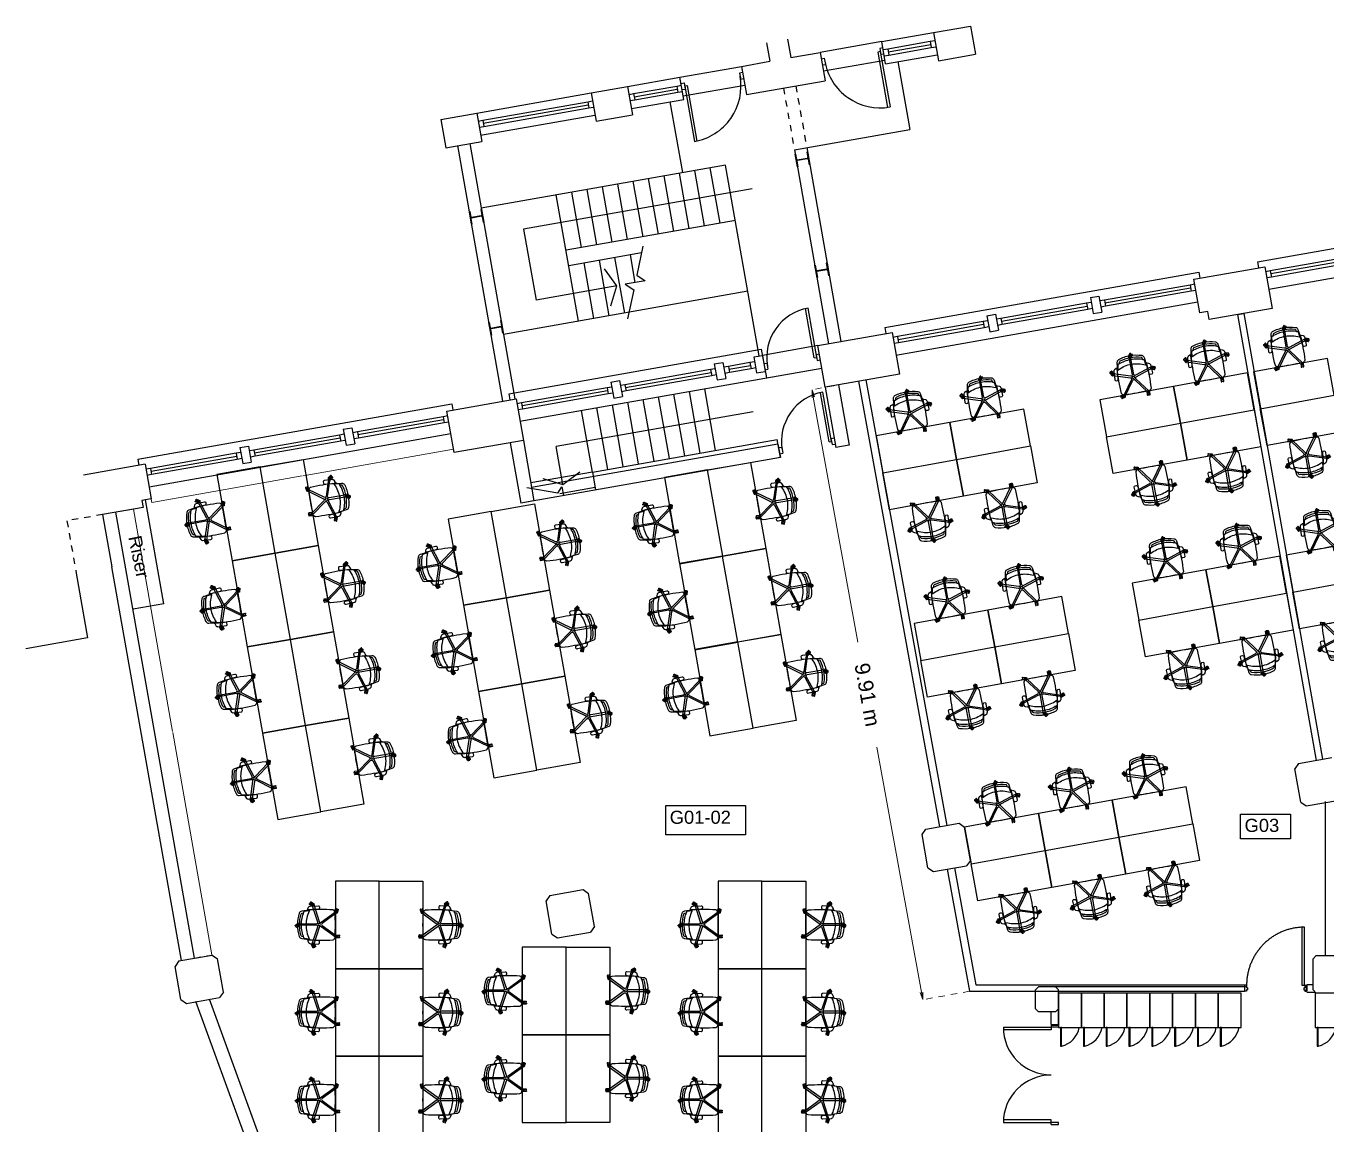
# Model space of a CAD drawing. Header units: metres. Extents: x -29.6 to 5.6, y -16 to 11.6.
# Drawn here: x -29.56 to -8.76, y -6.02 to 11.55 of the extents above; entities that cross this region are included whole.
import ezdxf

# ---------------------------------------------------------------- set-up
doc = ezdxf.new("R2010")
doc.units = ezdxf.units.M
for name, pattern in [('RayonDimensionSideLines', [0.02, 0, -0.02]), ('Style 0 5', [0]), ('Style 4', [0.0001875, 0.000125, -6.25e-05]), ('Style 7', [0]), ('Style A320G  Permanent Solid Partitions 10', [0]), ('Style MISKText 6', [0]), ('Style Partition 3', [0])]:
    doc.linetypes.add(name, pattern=pattern)
for name, color, linetype, true_color in [('0 1', 18, 'Continuous', 0x000000), ('A-210 G - Existing Structure 4', 251, 'Continuous', 0x696969), ('A-320G - Permanent Solid Partitions 12', 7, 'Continuous', 0xffffff), ('A-325G - Internal Doors 6', 7, 'Continuous', 0xffffff), ('Furniture 3', 251, 'Continuous', 0x696969), ('I-000T - General Text 9', 18, 'Continuous', 0x000000), ('Layer 1 11', 18, 'Continuous', 0x000000), ('MISK.Text 14', 251, 'Continuous', 0x505050), ('WWM-FURNITURE-STORAGE 19', 18, 'Continuous', 0x000000)]:
    doc.layers.add(name, color=color, linetype=linetype, true_color=true_color)
doc.styles.add('Default dimension 8', font='', dxfattribs={"height": 0.002126})
doc.styles.add('Style 1', font='', dxfattribs={"height": 0.210575})
doc.styles.add('Style 2', font='', dxfattribs={"height": 0.21})
doc.styles.add('Style 5', font='', dxfattribs={"height": 0.24})
doc.styles.get('Default dimension 8').set_extended_font_data('arial')
doc.styles.get('Style 1').set_extended_font_data('arial')
doc.styles.get('Style 2').set_extended_font_data('arial')
doc.styles.get('Style 5').set_extended_font_data('arial')
doc.dimstyles.new('Default dimension 8', dxfattribs={"dimtxt": 0.002126, "dimasz": 0.001063, "dimexe": 0, "dimexo": 0, "dimgap": 0.001772, "dimtad": 0, "dimtih": 1, "dimtoh": 1, "dimrnd": 0.01, "dimzin": 0, "dimdsep": 46, "dimtxsty": 'Default dimension 8', "dimblk": 'OPEN', "dimcen": 0.09, "dimadec": 0, "dimazin": 0, "dimtfac": 1, "dimtdec": 4, "dimtix": 1, "dimtofl": 0, "dimtmove": 2, "dimatfit": 3, "dimfxl": 1, "dimtolj": 1, "dimtzin": 0, "dimlwd": 5, "dimlwe": 5, "dimarcsym": 0})
doc.dimstyles.new('Style 5', dxfattribs={"dimtxt": 0.24, "dimasz": 0.12, "dimexe": 0, "dimexo": 0, "dimgap": 0.2, "dimtad": 0, "dimtih": 1, "dimtoh": 1, "dimrnd": 0.01, "dimzin": 0, "dimdsep": 46, "dimtxsty": 'Style 5', "dimblk": 'OPEN', "dimcen": 0.09, "dimadec": 0, "dimazin": 0, "dimtfac": 1, "dimtdec": 4, "dimtix": 1, "dimtofl": 0, "dimtmove": 2, "dimatfit": 3, "dimfxl": 1, "dimtolj": 1, "dimtzin": 0, "dimlwd": 5, "dimlwe": 5, "dimarcsym": 0})

# ---------------------------------------------------------------- blocks, each defined once
blk = doc.blocks.new('Task Chair Castors_14')
at = {"layer": 'Furniture 3', "linetype": 'Style Partition 3'}
for points in [[(-0.011, -0.006), (-0.011, -0.009), (-0.017, -0.009, -0.414214), (-0.023, -0.004), (-0.023, 0.05, -0.414214), (-0.017, 0.056), (-0.011, 0.056), (-0.011, 0.006, 0.270597), (-0.011, -0.006)], [(0.013, 0, 1), (-0.013, 0, 1), (0.013, 0)], [(0.009, 0.009), (0.009, 0.056), (-0.009, 0.056), (-0.009, 0.009, -0.415607), (0.009, 0.009)], [(0.011, 0.006), (0.011, 0.056), (0.017, 0.056, -0.414214), (0.023, 0.05), (0.023, -0.004, -0.414214), (0.018, -0.009), (0.011, -0.009), (0.011, -0.006, 0.264718), (0.011, 0.006)]]:
    blk.add_lwpolyline(points, format="xyb", close=True, dxfattribs=at)
blk.add_lwpolyline([(0.009, 0.023), (-0.009, 0.023)], dxfattribs=at)
blk = doc.blocks.new('Task Chair 5 Star Base_15')
at = {"layer": 'Furniture 3', "linetype": 'Style Partition 3'}
for points in [[(8.633, 1.812, -1), (8.613, 1.797), (8.446, 2.027, 0.509525), (8.413, 2.027), (8.246, 1.797, -1), (8.226, 1.812), (8.393, 2.042, 0.509525), (8.383, 2.073), (8.113, 2.161, -1), (8.12, 2.185), (8.391, 2.097, 0.509525), (8.417, 2.116), (8.417, 2.401, -1), (8.442, 2.401), (8.442, 2.116, 0.509525), (8.468, 2.097), (8.739, 2.185, -1), (8.747, 2.161), (8.476, 2.073, 0.509525), (8.466, 2.042), (8.633, 1.812)], [(8.45, 2.071, 1), (8.41, 2.071, 1), (8.45, 2.071)]]:
    blk.add_lwpolyline(points, format="xyb", close=True, dxfattribs=at)
at = {"layer": 'Furniture 3'}
for p, rotation in [((8.43, 2.401), 38.95488684837174), ((8.116, 2.173), 110.9548868483717), ((8.743, 2.173), 326.9548868483718), ((8.236, 1.805), 182.9548868483717), ((8.623, 1.805), 254.9548868483717)]:
    blk.add_blockref('Task Chair Castors_14', p, dxfattribs=dict(at, rotation=rotation))
blk = doc.blocks.new('Senator Multipurpose_2')
at = {"layer": 'Furniture 3', "linetype": 'Style Partition 3'}
for points in [[(-0.238, 0.443), (-0.253, 0.443), (-0.283, 0.43, 0.264898), (-0.296, 0.411), (-0.299, 0.406), (-0.305, 0.273), (-0.304, 0.266, 0.253906), (-0.289, 0.253), (-0.266, 0.253, 0.35042), (-0.25, 0.272), (-0.236, 0.406, -0.196711), (-0.227, 0.423, -0.263194), (-0.238, 0.443)], [(-0.237, 0.437, 0.033698), (-0.239, 0.038, 0.309527), (-0.19, 0.003, -0.001089), (0.001, 0, -0.001089), (0.192, 0.003, 0.309527), (0.241, 0.038, 0.033698), (0.239, 0.437, -0.193122), (0.229, 0.423, -0.885959), (0.222, 0.419, 0.104535), (0.001, 0.471, 0.104535), (-0.22, 0.419, -0.885959), (-0.227, 0.423, -0.193122), (-0.237, 0.437)], [(0.174, 0.548, -0.272236), (0.188, 0.534), (0.193, 0.508, -0.007255), (0.208, 0.503, -0.161316), (0.218, 0.496), (0.229, 0.423, 0.545644), (0.229, 0.462), (0.218, 0.539, 0.27529), (0.188, 0.58, 0.083941), (0.001, 0.608, 0.083941), (-0.186, 0.58, 0.27529), (-0.216, 0.539), (-0.227, 0.462, 0.545644), (-0.227, 0.423), (-0.217, 0.496, -0.161316), (-0.206, 0.503, -0.007255), (-0.191, 0.508), (-0.186, 0.534, -0.272236), (-0.172, 0.548, -0.075274), (0.001, 0.573, -0.075274), (0.174, 0.548)], [(0.001, 0.471, 0.104535), (-0.22, 0.419, -0.885959), (-0.227, 0.423), (-0.217, 0.496, -0.161316), (-0.206, 0.503, -0.099963), (0.001, 0.543, -0.099963), (0.208, 0.503, -0.161316), (0.218, 0.496), (0.229, 0.423, -0.885959), (0.222, 0.419, 0.104535), (0.001, 0.471)], [(0.239, 0.443), (0.255, 0.443), (0.285, 0.43, -0.264898), (0.298, 0.411), (0.301, 0.406), (0.307, 0.273), (0.306, 0.266, -0.253906), (0.291, 0.253), (0.268, 0.253, -0.35042), (0.251, 0.272), (0.238, 0.406, 0.196711), (0.229, 0.423, 0.263194), (0.239, 0.443)]]:
    blk.add_lwpolyline(points, format="xyb", close=True, dxfattribs=at)
at = {"layer": 'Furniture 3'}
blk.add_blockref('Task Chair 5 Star Base_15', (-8.422, -1.814), dxfattribs=at)
blk = doc.blocks.new('LOCKER365w_13')
at = {"layer": '0 1', "linetype": 'Style 0 5'}
for points in [[(0, 0.55), (0, 0), (0.365, 0), (0.365, 0.55), (0, 0.55)], [(0.032, 0), (0.032, -0.3), (0.05, -0.3), (0.05, 0), (0.032, 0)]]:
    blk.add_lwpolyline(points, close=True, dxfattribs=at)
blk.add_lwpolyline([(0.05, -0.3, 0.289828), (0.332, 0)], format="xyb", dxfattribs=at)
blk = doc.blocks.new('_Open')
at = {"color": 0, "linetype": 'ByBlock', "lineweight": -2}
for p, q in [((-1, 0.166667), (0, 0)), ((-1, -0.166667), (0, 0)), ((0, 0), (-1, 0))]:
    blk.add_line(p, q, dxfattribs=at)
blk = doc.blocks.new('*D21')
at = {"layer": 'Defpoints', "color": 0}
for p in [(-22.767, 5.038), (-22.722, 4.786), (-27.592, 4.187)]:
    blk.add_point(p, dxfattribs=at)
at = {"layer": 'WWM-FURNITURE-STORAGE 19', "color": 0, "linetype": 'RayonDimensionSideLines', "lineweight": 5}
for p, q in [((-22.767, 5.038), (-22.722, 4.786)), ((-27.592, 4.187), (-27.548, 3.936))]:
    blk.add_line(p, q, dxfattribs=at)
at = {"layer": 'WWM-FURNITURE-STORAGE 19', "color": 0, "lineweight": 5}
for p, q in [((-22.724, 4.786), (-25.128, 4.362)), ((-27.547, 3.936), (-25.143, 4.36))]:
    blk.add_line(p, q, dxfattribs=at)
at = {"layer": 'WWM-FURNITURE-STORAGE 19', "color": 0, "lineweight": 5, "xscale": 0.0010629921259843, "yscale": 0.0010629921259843, "zscale": 0.0010629921259843}
for p, rotation in [((-22.722, 4.786), 9.999999999998984), ((-27.548, 3.936), 189.999999999999)]:
    blk.add_blockref('_Open', p, dxfattribs=dict(at, rotation=rotation))
at = {"layer": 'WWM-FURNITURE-STORAGE 19', "color": 0, "insert": (-25.135, 4.361), "char_height": 0.00213, "attachment_point": 5, "rotation": 10, "style": 'Default dimension 8'}
blk.add_mtext('\\A1;4.90 m', dxfattribs=at)
blk = doc.blocks.new('*D22')
at = {"layer": 'Defpoints', "color": 0}
for p in [(-28.121, 3.779), (-26.585, -3.302), (-26.864, -3.351)]:
    blk.add_point(p, dxfattribs=at)
at = {"layer": 'WWM-FURNITURE-STORAGE 19', "color": 0, "linetype": 'RayonDimensionSideLines', "lineweight": 5}
for p, q in [((-28.121, 3.779), (-27.842, 3.828)), ((-26.864, -3.351), (-26.585, -3.302))]:
    blk.add_line(p, q, dxfattribs=at)
at = {"layer": 'WWM-FURNITURE-STORAGE 19', "color": 0, "lineweight": 5}
for p, q in [((-27.842, 3.827), (-27.215, 0.27)), ((-26.585, -3.301), (-27.212, 0.255))]:
    blk.add_line(p, q, dxfattribs=at)
at = {"layer": 'WWM-FURNITURE-STORAGE 19', "color": 0, "lineweight": 5, "xscale": 0.0010629921259843, "yscale": 0.0010629921259843, "zscale": 0.0010629921259843}
for p, rotation in [((-27.842, 3.828), 99.99999999999963), ((-26.585, -3.302), 279.9999999999995)]:
    blk.add_blockref('_Open', p, dxfattribs=dict(at, rotation=rotation))
at = {"layer": 'WWM-FURNITURE-STORAGE 19', "color": 0, "insert": (-27.214, 0.263), "char_height": 0.00213, "attachment_point": 5, "rotation": 280, "style": 'Default dimension 8'}
blk.add_mtext('\\A1;7.24 m', dxfattribs=at)
blk = doc.blocks.new('*D23')
at = {"layer": 'Defpoints', "color": 0}
for p in [(-16.246, 5.873), (-14.474, -3.881), (-15.218, -4.016)]:
    blk.add_point(p, dxfattribs=at)
at = {"layer": 'WWM-FURNITURE-STORAGE 19', "color": 0, "linetype": 'RayonDimensionSideLines', "lineweight": 5}
for p, q in [((-16.246, 5.873), (-16.99, 5.738)), ((-14.474, -3.881), (-15.218, -4.016))]:
    blk.add_line(p, q, dxfattribs=at)
at = {"layer": 'WWM-FURNITURE-STORAGE 19', "color": 0, "lineweight": 5}
for p, q in [((-16.969, 5.62), (-16.256, 1.699)), ((-15.24, -3.898), (-15.952, 0.023))]:
    blk.add_line(p, q, dxfattribs=at)
at = {"layer": 'WWM-FURNITURE-STORAGE 19', "color": 0, "lineweight": 5, "xscale": 0.12, "yscale": 0.12, "zscale": 0.12}
for p, rotation in [((-16.99, 5.738), 100.296622466269), ((-15.218, -4.016), 280.296622466269)]:
    blk.add_blockref('_Open', p, dxfattribs=dict(at, rotation=rotation))
at = {"layer": 'WWM-FURNITURE-STORAGE 19', "color": 0, "insert": (-16.104, 0.861), "char_height": 0.24, "attachment_point": 5, "rotation": 280.2966, "style": 'Style 5'}
blk.add_mtext('\\A1;9.91 m', dxfattribs=at)
blk = doc.blocks.new('Door 926995Hoyez_9')
at = {"layer": 'A-325G - Internal Doors 6', "linetype": 'Style A320G  Permanent Solid Partitions 10'}
for points in [[(-0.463, 0.974), (-0.417, 0.974)], [(-0.463, 0.048), (-0.463, 0.974)], [(-0.417, 0.974), (-0.417, 0.048)], [(-0.499, 0.05), (-0.499, -0.05)], [(-0.465, 0.048), (-0.494, 0.048)], [(-0.494, -0.048), (-0.494, 0.048)], [(-0.465, 0.048), (-0.465, 0.004)], [(-0.449, 0.004), (-0.465, 0.004)], [(-0.417, 0.048), (-0.463, 0.048)], [(-0.449, 0.004), (-0.449, -0.027)], [(0.449, 0.004), (0.449, -0.027)], [(0.449, 0.004), (0.465, 0.004)], [(0.465, 0.048), (0.495, 0.048)], [(0.465, 0.048), (0.465, 0.004)], [(0.495, -0.048), (0.495, 0.048)], [(0.5, 0.05), (0.5, -0.05)], [(-0.465, -0.048), (-0.494, -0.048)], [(-0.449, -0.027), (-0.465, -0.027)], [(-0.465, -0.027), (-0.465, -0.048)], [(0.449, -0.027), (0.465, -0.027)], [(0.465, -0.027), (0.465, -0.048)], [(0.465, -0.048), (0.495, -0.048)]]:
    blk.add_lwpolyline(points, dxfattribs=at)
at = {"layer": 'A-325G - Internal Doors 6'}
for points in [[(-0.463, 0.974), (-0.214, 0.974), (0.001, 0.85)], [(0.001, 0.85), (0.215, 0.726), (0.339, 0.511)], [(0.339, 0.511), (0.464, 0.296), (0.464, 0.048)]]:
    blk.add_open_spline(points, degree=2, dxfattribs=at)

msp = doc.modelspace()

# ---------------------------------------------------------------- linework, layer by layer
at = {"layer": 'A-210 G - Existing Structure 4', "linetype": 'Style Partition 3'}
for points in [[(-15.876, 11.305), (-15.049, 11.451)], [(-15.049, 11.451), (-14.458, 11.555)], [(-15.049, 11.451), (-14.969, 10.998)], [(-14.458, 11.555), (-14.378, 11.102)], [(-17.715, 11.285), (-17.663, 10.99)], [(-17.381, 11.344), (-17.329, 11.049)], [(-15.876, 11.305), (-16.861, 11.131)], [(-15.813, 10.95), (-15.876, 11.305)], [(-15.78, 11.19), (-15.1, 11.31)], [(-15.771, 11.14), (-15.091, 11.26)], [(-15.1, 11.31), (-15.026, 11.323)], [(-15.1, 11.31), (-15.083, 11.211)], [(-17.329, 11.049), (-16.861, 11.131)], [(-16.861, 11.131), (-16.781, 10.678)], [(-16.843, 11.03), (-16.794, 11.039)], [(-16.794, 11.039), (-16.776, 10.94)], [(-15.899, 11.146), (-15.938, 11.139)], [(-15.938, 11.139), (-15.782, 10.253)], [(-15.858, 11.204), (-15.907, 11.195)], [(-15.907, 11.195), (-15.89, 11.097)], [(-15.899, 11.146), (-15.742, 10.26)], [(-15.841, 11.105), (-15.89, 11.097)], [(-15.853, 11.177), (-15.78, 11.19)], [(-15.836, 11.078), (-15.762, 11.091)], [(-15.813, 10.95), (-14.986, 11.096)], [(-15.78, 11.19), (-15.762, 11.091)], [(-15.762, 11.091), (-15.083, 11.211)], [(-15.083, 11.211), (-15.009, 11.224)], [(-14.969, 10.998), (-14.378, 11.102)], [(-19.101, 10.736), (-18.116, 10.91)], [(-18.116, 10.91), (-17.663, 10.99)], [(-18.116, 10.91), (-18.037, 10.457)], [(-16.826, 10.932), (-16.776, 10.94)], [(-15.823, 11.004), (-16.808, 10.831)], [(-15.616, 10.985), (-15.425, 9.902)], [(-19.938, 10.588), (-19.101, 10.736)], [(-19.039, 10.381), (-19.101, 10.736)], [(-19.083, 10.635), (-19.034, 10.644)], [(-19.034, 10.644), (-19.017, 10.545)], [(-18.099, 10.809), (-18.148, 10.8)], [(-18.148, 10.8), (-18.13, 10.702)], [(-18.081, 10.71), (-18.13, 10.702)], [(-18.037, 10.457), (-16.781, 10.678)], [(-22.351, 10.163), (-20.524, 10.485)], [(-20.524, 10.485), (-19.938, 10.588)], [(-20.524, 10.485), (-20.444, 10.032)], [(-19.938, 10.588), (-19.858, 10.135)], [(-19.916, 10.46), (-19.842, 10.473)], [(-19.842, 10.473), (-19.153, 10.595)], [(-19.842, 10.473), (-19.825, 10.375)], [(-19.833, 10.424), (-19.144, 10.546)], [(-19.825, 10.375), (-19.135, 10.496)], [(-19.153, 10.595), (-19.079, 10.608)], [(-19.153, 10.595), (-19.135, 10.496)], [(-19.135, 10.496), (-19.061, 10.51)], [(-19.066, 10.537), (-19.017, 10.545)], [(-19.048, 10.436), (-18.063, 10.609)], [(-19.026, 10.595), (-18.986, 10.601)], [(-19.026, 10.595), (-18.869, 9.708)], [(-18.986, 10.601), (-18.83, 9.715)], [(-22.255, 10.048), (-20.576, 10.344)], [(-22.246, 9.999), (-20.567, 10.295)], [(-22.237, 9.949), (-20.558, 10.246)], [(-20.576, 10.344), (-20.502, 10.357)], [(-20.576, 10.344), (-20.558, 10.246)], [(-20.558, 10.246), (-20.484, 10.259)], [(-19.898, 10.362), (-19.825, 10.375)], [(-19.876, 10.234), (-19.039, 10.381)], [(-19.057, 9.211), (-19.257, 10.343)], [(-22.927, 10.061), (-22.351, 10.163)], [(-22.927, 10.061), (-22.847, 9.608)], [(-22.351, 10.163), (-22.271, 9.71)], [(-22.329, 10.035), (-22.255, 10.048)], [(-22.289, 9.808), (-20.462, 10.131)], [(-22.255, 10.048), (-22.237, 9.949)], [(-20.444, 10.032), (-19.858, 10.135)], [(-22.311, 9.936), (-22.237, 9.949)], [(-17.272, 9.576), (-15.425, 9.902)], [(-22.847, 9.608), (-22.271, 9.71)], [(-22.658, 9.642), (-21.937, 5.555)], [(-22.461, 9.677), (-21.74, 5.59)], [(-17.272, 9.576), (-16.725, 6.474)], [(-17.075, 9.611), (-16.528, 6.509)], [(-17.252, 9.505), (-17.262, 9.503)], [(-17.262, 9.503), (-17.227, 9.303)], [(-17.252, 9.505), (-17.236, 9.419)], [(-17.232, 9.391), (-17.216, 9.305)], [(-17.066, 9.438), (-17.225, 9.41)], [(-17.065, 9.431), (-17.223, 9.403)], [(-17.062, 9.538), (-17.073, 9.537)], [(-17.073, 9.537), (-17.058, 9.45)], [(-17.062, 9.538), (-17.027, 9.338)], [(-17.053, 9.423), (-17.038, 9.336)], [(-18.371, 9.331), (-22.278, 8.642)], [(-19.2, 8.271), (-19.356, 9.158)], [(-18.954, 8.315), (-19.11, 9.201)], [(-18.707, 8.358), (-18.864, 9.245)], [(-18.461, 8.402), (-18.617, 9.288)], [(-17.833, 6.279), (-18.371, 9.331)], [(-17.216, 9.305), (-17.227, 9.303)], [(-17.027, 9.338), (-17.038, 9.336)], [(-17.948, 8.949), (-21.601, 8.305)], [(-20.185, 8.098), (-20.341, 8.984)], [(-19.938, 8.141), (-20.095, 9.028)], [(-19.692, 8.185), (-19.848, 9.071)], [(-19.446, 8.228), (-19.602, 9.114)], [(-20.723, 6.835), (-21.079, 8.854)], [(-20.677, 8.011), (-20.833, 8.897)], [(-20.431, 8.054), (-20.587, 8.941)], [(-22.464, 8.586), (-22.474, 8.584)], [(-22.474, 8.584), (-22.439, 8.384)], [(-22.464, 8.586), (-22.448, 8.5)], [(-22.274, 8.619), (-22.285, 8.618)], [(-22.285, 8.618), (-22.27, 8.531)], [(-22.274, 8.619), (-22.239, 8.419)], [(-9.865, 7.785), (-4.843, 8.671)], [(-22.444, 8.472), (-22.428, 8.386)], [(-22.428, 8.386), (-22.439, 8.384)], [(-22.278, 8.519), (-22.437, 8.491)], [(-22.277, 8.512), (-22.435, 8.484)], [(-22.265, 8.504), (-22.25, 8.417)], [(-22.239, 8.419), (-22.25, 8.417)], [(-18.215, 8.445), (-20.923, 7.968)], [(-21.601, 8.305), (-21.401, 7.173)], [(-9.686, 7.344), (-4.86, 8.195)], [(-19.718, 7.926), (-20.88, 7.721)], [(-19.696, 8.032), (-19.792, 7.569)], [(-20.477, 6.878), (-20.634, 7.765)], [(-20.231, 6.922), (-20.387, 7.808)], [(-19.985, 6.965), (-20.141, 7.852)], [(-19.817, 7.452), (-19.895, 7.895)], [(-16.939, 7.732), (-16.95, 7.731)], [(-16.95, 7.731), (-16.915, 7.53)], [(-16.939, 7.732), (-16.924, 7.646)], [(-16.75, 7.766), (-16.761, 7.764)], [(-16.761, 7.764), (-16.745, 7.677)], [(-16.75, 7.766), (-16.714, 7.566)], [(-10.884, 7.504), (-9.749, 7.704)], [(-9.865, 7.785), (-9.848, 7.687)], [(-9.749, 7.704), (-9.632, 7.039)], [(-8.293, 7.88), (-9.662, 7.638)], [(-8.284, 7.83), (-9.653, 7.589)], [(-8.275, 7.781), (-9.644, 7.54)], [(-20.11, 7.4), (-20.31, 7.67)], [(-19.792, 7.569), (-19.658, 7.48)], [(-16.919, 7.619), (-16.904, 7.532)], [(-16.754, 7.666), (-16.912, 7.638)], [(-16.752, 7.658), (-16.911, 7.631)], [(-16.741, 7.65), (-16.725, 7.564)], [(-16.714, 7.566), (-16.725, 7.564)], [(-15.826, 6.734), (-10.803, 7.62)], [(-10.79, 6.967), (-10.884, 7.504)], [(-10.803, 7.62), (-10.786, 7.521)], [(-9.662, 7.638), (-9.735, 7.625)], [(-9.644, 7.54), (-9.718, 7.527)], [(-9.662, 7.638), (-9.644, 7.54)], [(-18.015, 7.313), (-21.922, 6.624)], [(-20.11, 7.4), (-21.401, 7.173)], [(-20.206, 7.079), (-20.11, 7.4)], [(-19.658, 7.48), (-19.976, 7.424)], [(-19.976, 7.424), (-19.841, 7.334)], [(-19.841, 7.334), (-19.938, 6.872)], [(-10.944, 7.412), (-12.313, 7.171)], [(-10.936, 7.363), (-12.305, 7.121)], [(-10.927, 7.313), (-12.296, 7.072)], [(-10.87, 7.425), (-10.944, 7.412)], [(-10.944, 7.412), (-10.927, 7.313)], [(-10.853, 7.326), (-10.927, 7.313)], [(-15.647, 6.293), (-10.821, 7.144)], [(-12.599, 7.12), (-13.968, 6.879)], [(-12.525, 7.133), (-12.599, 7.12)], [(-12.599, 7.12), (-12.581, 7.022)], [(-12.539, 7.212), (-12.401, 7.236)], [(-12.539, 7.212), (-12.494, 6.956)], [(-12.401, 7.236), (-12.356, 6.98)], [(-12.313, 7.171), (-12.387, 7.158)], [(-12.313, 7.171), (-12.296, 7.072)], [(-16.954, 6.248), (-17.093, 7.035)], [(-16.915, 6.255), (-17.054, 7.043)], [(-14.193, 6.92), (-14.055, 6.945)], [(-14.193, 6.92), (-14.148, 6.664)], [(-14.055, 6.945), (-14.01, 6.689)], [(-13.968, 6.879), (-14.042, 6.866)], [(-13.968, 6.879), (-13.95, 6.78)], [(-12.59, 7.071), (-13.959, 6.83)], [(-12.581, 7.022), (-13.95, 6.78)], [(-12.508, 7.035), (-12.581, 7.022)], [(-12.494, 6.956), (-12.356, 6.98)], [(-12.296, 7.072), (-12.37, 7.059)], [(-10.662, 6.99), (-10.79, 6.967)], [(-10.639, 6.862), (-10.662, 6.99)], [(-9.632, 7.039), (-10.639, 6.862)], [(-22.151, 6.813), (-22.162, 6.812)], [(-22.162, 6.812), (-22.127, 6.611)], [(-22.151, 6.813), (-22.136, 6.727)], [(-22.131, 6.7), (-22.116, 6.613)], [(-21.966, 6.747), (-22.124, 6.719)], [(-21.964, 6.739), (-22.123, 6.712)], [(-21.962, 6.847), (-21.973, 6.845)], [(-21.973, 6.845), (-21.957, 6.758)], [(-21.962, 6.847), (-21.927, 6.647)], [(-21.953, 6.731), (-21.937, 6.645)], [(-15.826, 6.734), (-15.808, 6.636)], [(-14.253, 6.828), (-15.622, 6.587)], [(-14.245, 6.779), (-15.613, 6.538)], [(-14.236, 6.73), (-15.605, 6.489)], [(-14.179, 6.842), (-14.253, 6.828)], [(-14.253, 6.828), (-14.236, 6.73)], [(-14.162, 6.743), (-14.236, 6.73)], [(-14.148, 6.664), (-14.01, 6.689)], [(-13.95, 6.78), (-14.024, 6.767)], [(-22.116, 6.613), (-22.127, 6.611)], [(-21.927, 6.647), (-21.937, 6.645)], [(-16.897, 6.444), (-15.71, 6.653)], [(-15.71, 6.653), (-15.593, 5.988)], [(-15.622, 6.587), (-15.696, 6.574)], [(-15.605, 6.489), (-15.679, 6.476)], [(-15.622, 6.587), (-15.605, 6.489)], [(-21.839, 5.674), (-17.801, 6.386)], [(-17.922, 6.263), (-17.784, 6.287)], [(-17.922, 6.263), (-17.876, 6.007)], [(-17.801, 6.386), (-17.72, 5.928)], [(-16.897, 6.444), (-17.784, 6.287)], [(-17.784, 6.287), (-17.739, 6.031)], [(-16.954, 6.248), (-16.915, 6.255)], [(-16.924, 6.304), (-16.874, 6.313)], [(-16.924, 6.304), (-16.906, 6.206)], [(-16.78, 5.779), (-16.897, 6.444)], [(-21.66, 5.233), (-16.834, 6.084)], [(-18.612, 6.06), (-19.981, 5.819)], [(-18.538, 6.073), (-18.612, 6.06)], [(-18.612, 6.06), (-18.594, 5.961)], [(-18.552, 6.152), (-18.414, 6.176)], [(-18.552, 6.152), (-18.507, 5.896)], [(-18.414, 6.176), (-18.369, 5.92)], [(-18.326, 6.11), (-18.4, 6.097)], [(-17.982, 6.171), (-18.326, 6.11)], [(-18.326, 6.11), (-18.309, 6.012)], [(-17.973, 6.122), (-18.318, 6.061)], [(-17.964, 6.073), (-18.309, 6.012)], [(-17.908, 6.184), (-17.982, 6.171)], [(-17.982, 6.171), (-17.964, 6.073)], [(-17.89, 6.086), (-17.964, 6.073)], [(-17.761, 6.157), (-17.711, 6.165)], [(-17.743, 6.058), (-17.694, 6.067)], [(-17.711, 6.165), (-17.694, 6.067)], [(-16.906, 6.206), (-16.857, 6.215)], [(-20.206, 5.86), (-20.068, 5.884)], [(-20.206, 5.86), (-20.161, 5.604)], [(-20.068, 5.884), (-20.023, 5.628)], [(-18.603, 6.011), (-19.972, 5.769)], [(-18.594, 5.961), (-19.963, 5.72)], [(-18.521, 5.975), (-18.594, 5.961)], [(-18.507, 5.896), (-18.369, 5.92)], [(-18.309, 6.012), (-18.383, 5.999)], [(-17.876, 6.007), (-17.739, 6.031)], [(-15.593, 5.988), (-16.78, 5.779)], [(-21.839, 5.674), (-21.821, 5.575)], [(-20.266, 5.768), (-21.635, 5.527)], [(-20.258, 5.719), (-21.626, 5.478)], [(-20.249, 5.67), (-21.618, 5.428)], [(-20.192, 5.781), (-20.266, 5.768)], [(-20.266, 5.768), (-20.249, 5.67)], [(-20.175, 5.683), (-20.249, 5.67)], [(-20.161, 5.604), (-20.023, 5.628)], [(-19.981, 5.819), (-20.055, 5.806)], [(-19.963, 5.72), (-20.037, 5.707)], [(-19.981, 5.819), (-19.963, 5.72)], [(-19.27, 4.639), (-19.444, 5.624)], [(-19.024, 4.682), (-19.198, 5.667)], [(-18.778, 4.726), (-18.951, 5.711)], [(-18.531, 4.769), (-18.705, 5.754)], [(-16.717, 4.904), (-16.856, 5.691)], [(-16.678, 4.911), (-16.817, 5.699)], [(-16.78, 5.779), (-16.61, 4.814)], [(-16.568, 5.816), (-16.398, 4.851)], [(-27.772, 4.628), (-22.749, 5.513)], [(-22.83, 5.397), (-21.723, 5.593)], [(-22.749, 5.513), (-22.732, 5.415)], [(-21.723, 5.593), (-21.606, 4.928)], [(-21.635, 5.527), (-21.709, 5.514)], [(-21.618, 5.428), (-21.692, 5.415)], [(-21.635, 5.527), (-21.618, 5.428)], [(-20.255, 4.465), (-20.429, 5.45)], [(-20.009, 4.509), (-20.182, 5.494)], [(-19.762, 4.552), (-19.936, 5.537)], [(-19.516, 4.596), (-19.69, 5.58)], [(-22.89, 5.306), (-24.259, 5.064)], [(-22.881, 5.256), (-24.25, 5.015)], [(-22.873, 5.207), (-24.242, 4.966)], [(-22.816, 5.319), (-22.89, 5.306)], [(-22.89, 5.306), (-22.873, 5.207)], [(-22.799, 5.22), (-22.873, 5.207)], [(-22.713, 4.733), (-22.83, 5.397)], [(-17.929, 5.383), (-21.08, 4.828)], [(-20.501, 4.422), (-20.675, 5.407)], [(-27.592, 4.187), (-22.767, 5.038)], [(-24.545, 5.014), (-25.914, 4.772)], [(-24.471, 5.027), (-24.545, 5.014)], [(-24.545, 5.014), (-24.527, 4.915)], [(-24.485, 5.106), (-24.347, 5.13)], [(-24.485, 5.106), (-24.44, 4.85)], [(-24.347, 5.13), (-24.302, 4.874)], [(-24.259, 5.064), (-24.333, 5.051)], [(-24.259, 5.064), (-24.242, 4.966)], [(-26.139, 4.814), (-26.001, 4.838)], [(-26.139, 4.814), (-26.094, 4.558)], [(-26.001, 4.838), (-25.956, 4.582)], [(-24.536, 4.965), (-25.905, 4.723)], [(-24.527, 4.915), (-25.896, 4.674)], [(-24.453, 4.928), (-24.527, 4.915)], [(-24.44, 4.85), (-24.302, 4.874)], [(-24.242, 4.966), (-24.316, 4.953)], [(-21.606, 4.928), (-22.713, 4.733)], [(-21.817, 4.891), (-21.647, 3.925)], [(-21.606, 4.928), (-21.436, 3.963)], [(-17.534, 4.869), (-21.473, 4.175)], [(-20.974, 4.225), (-21.08, 4.828)], [(-20.501, 4.422), (-17.547, 4.943)], [(-17.496, 4.657), (-17.547, 4.943)], [(-17.534, 4.869), (-17.496, 4.657)], [(-17.524, 4.812), (-17.474, 4.821)], [(-17.474, 4.821), (-17.457, 4.723)], [(-16.717, 4.904), (-16.678, 4.911)], [(-16.687, 4.96), (-16.637, 4.969)], [(-16.687, 4.96), (-16.669, 4.862)], [(-16.669, 4.862), (-16.62, 4.87)], [(-16.398, 4.851), (-16.61, 4.814)], [(-27.772, 4.628), (-27.754, 4.529)], [(-26.199, 4.722), (-27.568, 4.481)], [(-26.19, 4.673), (-27.559, 4.431)], [(-26.182, 4.624), (-27.551, 4.382)], [(-26.125, 4.735), (-26.199, 4.722)], [(-26.199, 4.722), (-26.182, 4.624)], [(-26.108, 4.637), (-26.182, 4.624)], [(-26.094, 4.558), (-25.956, 4.582)], [(-25.914, 4.772), (-25.987, 4.759)], [(-25.896, 4.674), (-25.97, 4.661)], [(-25.914, 4.772), (-25.896, 4.674)], [(-17.496, 4.657), (-21.647, 3.925)], [(-17.506, 4.714), (-17.457, 4.723)], [(-27.656, 4.547), (-28.641, 4.373)], [(-27.656, 4.547), (-27.559, 3.995)], [(-27.568, 4.481), (-27.642, 4.468)], [(-27.551, 4.382), (-27.625, 4.369)], [(-27.568, 4.481), (-27.551, 4.382)], [(-20.501, 4.422), (-21.486, 4.248)], [(-20.974, 4.225), (-20.705, 4.425)], [(-20.501, 4.422), (-20.451, 4.136)], [(-21.057, 4.082), (-21.548, 4.169)], [(-21.296, 4.32), (-20.974, 4.225)], [(-21.057, 4.082), (-20.993, 4.185)], [(-20.458, 4.176), (-21.022, 4.076)], [(-20.993, 4.185), (-20.964, 4.046)], [(-27.559, 3.995), (-27.706, 3.969)], [(-27.706, 3.969), (-27.686, 3.856)], [(-27.355, 2.314), (-27.648, 3.979)], [(-21.436, 3.963), (-21.647, 3.925)], [(-27.686, 3.856), (-28.333, 3.742)], [(-26.864, -3.351), (-28.121, 3.779)], [(-28.333, 3.742), (-28.185, 2.905)], [(-28.756, 2.804), (-28.574, 1.77)], [(-27.075, -3.389), (-28.185, 2.905)], [(-27.355, 2.314), (-27.847, 2.227)], [(-28.574, 1.77), (-29.559, 1.596)], [(-13.368, -3.811), (-13.418, -3.861)], [(-13.418, -4.162), (-13.418, -3.861)], [(-13.098, -3.811), (-13.368, -3.811)], [(-10.041, -3.811), (-13.145, -3.811)], [(-13.048, -3.861), (-13.098, -3.811)], [(-13.048, -4.162), (-13.048, -3.861)], [(-10.128, -3.911), (-13.048, -3.911)], [(-26.036, -6.251), (-26.841, -4.048)], [(-25.834, -6.176), (-26.626, -4.01)], [(-13.418, -4.162), (-13.368, -4.212)], [(-13.098, -4.212), (-13.368, -4.212)], [(-13.168, -4.415), (-13.168, -4.212)], [(-13.048, -4.162), (-13.098, -4.212)], [(-13.048, -4.415), (-13.048, -4.212)]]:
    msp.add_lwpolyline(points, dxfattribs=at)
for points in [[(-16.785, 10.99, 0.414214), (-15.742, 10.26)], [(-18.869, 9.708, 0.414214), (-18.139, 10.751)], [(-17.236, 9.419, 0.414214), (-17.225, 9.41)], [(-17.223, 9.403, 0.414214), (-17.232, 9.391)], [(-17.066, 9.438, 0.414214), (-17.058, 9.45)], [(-17.053, 9.423, 0.414214), (-17.065, 9.431)], [(-22.278, 8.519, 0.414214), (-22.27, 8.531)], [(-22.448, 8.5, 0.414214), (-22.437, 8.491)], [(-22.435, 8.484, 0.414214), (-22.444, 8.472)], [(-22.265, 8.504, 0.414214), (-22.277, 8.512)], [(-16.924, 7.646, 0.414214), (-16.912, 7.638)], [(-16.911, 7.631, 0.414214), (-16.919, 7.619)], [(-16.754, 7.666, 0.414214), (-16.745, 7.677)], [(-16.741, 7.65, 0.414214), (-16.752, 7.658)], [(-17.054, 7.043, 0.414214), (-17.703, 6.116)], [(-22.136, 6.727, 0.414214), (-22.124, 6.719)], [(-22.123, 6.712, 0.414214), (-22.131, 6.7)], [(-21.966, 6.747, 0.414214), (-21.957, 6.758)], [(-21.953, 6.731, 0.414214), (-21.964, 6.739)], [(-16.817, 5.699, 0.414214), (-17.466, 4.772)]]:
    msp.add_lwpolyline(points, format="xyb", dxfattribs=at)
at = {"layer": 'A-210 G - Existing Structure 4', "linetype": 'Style 4'}
for points in [[(-17.446, 10.561), (-17.272, 9.576)], [(-17.249, 10.596), (-17.075, 9.611)], [(-28.333, 3.742), (-28.904, 3.641)], [(-28.904, 3.641), (-28.756, 2.804)]]:
    msp.add_lwpolyline(points, dxfattribs=at)
at = {"layer": 'A-320G - Permanent Solid Partitions 12', "linetype": 'Style A320G  Permanent Solid Partitions 10'}
for points in [[(-13.168, -4.415), (-13.168, -4.212)], [(-13.048, -4.415), (-13.048, -4.162)]]:
    msp.add_lwpolyline(points, dxfattribs=at)
at = {"layer": 'A-325G - Internal Doors 6', "linetype": 'Style 0 5'}
for points in [[(-10.184, 6.939), (-10.086, 6.959)], [(-10.184, 6.939), (-8.928, -0.189)], [(-10.086, 6.957), (-8.829, -0.171)], [(-9.208, -0.238), (-8.676, -0.145)], [(-9.208, -0.238), (-9.269, -0.325)], [(-9.175, -0.857), (-9.269, -0.325)], [(-9.088, -0.918), (-8.557, -0.824)], [(-9.175, -0.857), (-9.088, -0.918)], [(-8.777, -3.311), (-8.777, -0.845)], [(-15.169, -1.289), (-14.637, -1.196)], [(-14.637, -1.196), (-14.55, -1.256)], [(-15.23, -1.376), (-15.169, -1.289)], [(-15.136, -1.908), (-15.23, -1.376)], [(-14.456, -1.788), (-14.55, -1.256)], [(-14.456, -1.788), (-14.517, -1.875)], [(-15.136, -1.908), (-15.049, -1.969)], [(-15.049, -1.969), (-14.517, -1.875)], [(-21.182, -2.35), (-20.65, -2.256)], [(-20.65, -2.256), (-20.563, -2.317)], [(-21.182, -2.35), (-21.243, -2.436)], [(-21.149, -2.968), (-21.243, -2.436)], [(-20.469, -2.848), (-20.563, -2.317)], [(-20.469, -2.848), (-20.53, -2.935)], [(-21.149, -2.968), (-21.062, -3.029)], [(-21.062, -3.029), (-20.53, -2.935)], [(-27.115, -3.396), (-26.583, -3.302)], [(-26.583, -3.302), (-26.496, -3.363)], [(-8.977, -3.361), (-8.927, -3.311)], [(-8.927, -3.311), (-8.427, -3.311)], [(-27.115, -3.396), (-27.176, -3.483)], [(-27.082, -4.014), (-27.176, -3.483)], [(-26.402, -3.895), (-26.496, -3.363)], [(-8.977, -3.861), (-8.977, -3.361)], [(-26.402, -3.895), (-26.463, -3.981)], [(-8.927, -3.911), (-8.977, -3.861)], [(-8.427, -3.911), (-8.927, -3.911)], [(-27.082, -4.014), (-26.995, -4.075)], [(-26.995, -4.075), (-26.463, -3.981)]]:
    msp.add_lwpolyline(points, dxfattribs=at)
at = {"layer": 'A-325G - Internal Doors 6', "linetype": 'Style A320G  Permanent Solid Partitions 10'}
for points in [[(-13.93, -4.457, 0.198912), (-13.707, -4.996, 0.198912), (-13.168, -5.219)], [(-13.168, -5.222, 0.198912), (-13.707, -5.445, 0.198912), (-13.93, -5.983)]]:
    msp.add_lwpolyline(points, format="xyb", dxfattribs=at)
for points in [[(-13.93, -4.457), (-13.168, -4.457)], [(-13.168, -4.501), (-13.93, -4.501)], [(-13.168, -4.415), (-13.048, -4.415)], [(-13.168, -4.425), (-13.168, -4.457)], [(-13.168, -4.425), (-13.048, -4.425)], [(-13.048, -4.457), (-13.168, -4.457)], [(-13.168, -4.457), (-13.168, -4.501)], [(-13.048, -4.425), (-13.048, -4.457)], [(-13.168, -5.939), (-13.93, -5.939)], [(-13.93, -5.983), (-13.168, -5.983)], [(-13.168, -5.983), (-13.168, -5.939)], [(-13.048, -5.983), (-13.168, -5.983)], [(-13.168, -6.015), (-13.168, -5.983)], [(-13.168, -6.015), (-13.048, -6.015)], [(-13.048, -6.015), (-13.048, -5.983)]]:
    msp.add_lwpolyline(points, dxfattribs=at)
at = {"layer": 'Furniture 3', "linetype": 'Style Partition 3'}
for points in [[(-9.928, 6.024), (-9.821, 5.434), (-8.64, 5.649), (-8.747, 6.239), (-9.928, 6.024)], [(-11.207, 5.792), (-11.1, 5.202), (-9.919, 5.416), (-10.026, 6.007), (-11.207, 5.792)], [(-12.388, 5.578), (-12.28, 4.987), (-11.1, 5.202), (-11.207, 5.792), (-12.388, 5.578)], [(-9.713, 4.844), (-9.821, 5.434), (-8.64, 5.649), (-8.533, 5.058), (-9.713, 4.844)], [(-14.784, 5.214), (-14.677, 4.624), (-13.496, 4.839), (-13.604, 5.429), (-14.784, 5.214)], [(-10.992, 4.611), (-11.1, 5.202), (-9.919, 5.416), (-9.812, 4.826), (-10.992, 4.611)], [(-15.965, 5), (-15.858, 4.41), (-14.677, 4.624), (-14.784, 5.214), (-15.965, 5)], [(-12.173, 4.397), (-12.28, 4.987), (-11.1, 5.202), (-10.992, 4.611), (-12.173, 4.397)], [(-14.57, 4.034), (-14.677, 4.624), (-13.496, 4.839), (-13.389, 4.248), (-14.57, 4.034)], [(-25.574, 3.124), (-25.817, 4.503), (-25.128, 4.625), (-24.885, 3.246), (-25.574, 3.124)], [(-15.75, 3.819), (-15.858, 4.41), (-14.677, 4.624), (-14.57, 4.034), (-15.75, 3.819)], [(-25.574, 3.124), (-25.817, 4.503), (-26.507, 4.382), (-26.264, 3.003), (-25.574, 3.124)], [(-18.418, 3.076), (-18.662, 4.455), (-19.351, 4.333), (-19.108, 2.955), (-18.418, 3.076)], [(-18.418, 3.076), (-18.662, 4.455), (-17.972, 4.577), (-17.729, 3.198), (-18.418, 3.076)], [(-21.875, 2.412), (-22.118, 3.791), (-22.808, 3.67), (-22.564, 2.291), (-21.875, 2.412)], [(-21.875, 2.412), (-22.118, 3.791), (-21.429, 3.913), (-21.186, 2.534), (-21.875, 2.412)], [(-25.331, 1.746), (-25.574, 3.124), (-26.264, 3.003), (-26.02, 1.624), (-25.331, 1.746)], [(-25.331, 1.746), (-25.574, 3.124), (-24.885, 3.246), (-24.642, 1.867), (-25.331, 1.746)], [(-18.176, 1.701), (-18.419, 3.079), (-17.73, 3.201), (-17.487, 1.822), (-18.176, 1.701)], [(-9.408, 3.093), (-9.301, 2.503), (-8.12, 2.717), (-8.227, 3.308), (-9.408, 3.093)], [(-18.176, 1.701), (-18.419, 3.079), (-19.108, 2.958), (-18.865, 1.579), (-18.176, 1.701)], [(-10.69, 2.859), (-10.583, 2.269), (-9.402, 2.483), (-9.509, 3.074), (-10.69, 2.859)], [(-11.87, 2.645), (-11.763, 2.054), (-10.583, 2.269), (-10.69, 2.859), (-11.87, 2.645)], [(-9.193, 1.913), (-9.301, 2.503), (-8.12, 2.717), (-8.013, 2.127), (-9.193, 1.913)], [(-21.632, 1.034), (-21.875, 2.412), (-21.186, 2.534), (-20.943, 1.155), (-21.632, 1.034)], [(-21.632, 1.034), (-21.875, 2.412), (-22.564, 2.291), (-22.321, 0.912), (-21.632, 1.034)], [(-14.177, 2.215), (-14.069, 1.625), (-12.889, 1.839), (-12.996, 2.429), (-14.177, 2.215)], [(-10.475, 1.679), (-10.583, 2.269), (-9.402, 2.483), (-9.295, 1.893), (-10.475, 1.679)], [(-15.357, 2), (-15.25, 1.41), (-14.069, 1.625), (-14.177, 2.215), (-15.357, 2)], [(-11.656, 1.464), (-11.763, 2.054), (-10.583, 2.269), (-10.475, 1.679), (-11.656, 1.464)], [(-25.088, 0.367), (-25.331, 1.746), (-26.02, 1.624), (-25.777, 0.245), (-25.088, 0.367)], [(-25.088, 0.367), (-25.331, 1.746), (-24.642, 1.867), (-24.399, 0.488), (-25.088, 0.367)], [(-17.933, 0.325), (-18.176, 1.704), (-18.866, 1.582), (-18.623, 0.203), (-17.933, 0.325)], [(-17.933, 0.325), (-18.176, 1.704), (-17.487, 1.825), (-17.244, 0.446), (-17.933, 0.325)], [(-13.962, 1.034), (-14.069, 1.625), (-12.889, 1.839), (-12.781, 1.249), (-13.962, 1.034)], [(-15.143, 0.82), (-15.25, 1.41), (-14.069, 1.625), (-13.962, 1.034), (-15.143, 0.82)], [(-21.389, -0.345), (-21.632, 1.034), (-20.943, 1.155), (-20.699, -0.223), (-21.389, -0.345)], [(-21.389, -0.345), (-21.632, 1.034), (-22.321, 0.912), (-22.078, -0.467), (-21.389, -0.345)], [(-24.845, -1.012), (-25.088, 0.367), (-24.399, 0.488), (-24.156, -0.89), (-24.845, -1.012)], [(-24.845, -1.012), (-25.088, 0.367), (-25.777, 0.245), (-25.534, -1.133), (-24.845, -1.012)], [(-12.189, -0.827), (-12.082, -1.417), (-10.901, -1.203), (-11.008, -0.612), (-12.189, -0.827)], [(-13.37, -1.041), (-13.262, -1.632), (-12.082, -1.417), (-12.189, -0.827), (-13.37, -1.041)], [(-14.55, -1.256), (-14.443, -1.846), (-13.262, -1.632), (-13.37, -1.041), (-14.55, -1.256)], [(-11.974, -2.007), (-12.082, -1.417), (-10.901, -1.203), (-10.794, -1.793), (-11.974, -2.007)], [(-13.155, -2.222), (-13.262, -1.632), (-12.082, -1.417), (-11.974, -2.007), (-13.155, -2.222)], [(-14.336, -2.436), (-14.443, -1.846), (-13.262, -1.632), (-13.155, -2.222), (-14.336, -2.436)], [(-23.911, -3.521), (-23.911, -2.121), (-24.611, -2.121), (-24.611, -3.521), (-23.911, -3.521)], [(-23.911, -3.521), (-23.911, -2.121), (-23.211, -2.121), (-23.211, -3.521), (-23.911, -3.521)], [(-17.79, -3.521), (-17.79, -2.121), (-18.49, -2.121), (-18.49, -3.521), (-17.79, -3.521)], [(-17.79, -3.521), (-17.79, -2.121), (-17.09, -2.121), (-17.09, -3.521), (-17.79, -3.521)], [(-20.923, -4.579), (-20.923, -3.179), (-21.623, -3.179), (-21.623, -4.579), (-20.923, -4.579)], [(-20.923, -4.579), (-20.923, -3.179), (-20.223, -3.179), (-20.223, -4.579), (-20.923, -4.579)], [(-23.911, -4.921), (-23.911, -3.521), (-24.611, -3.521), (-24.611, -4.921), (-23.911, -4.921)], [(-23.911, -4.921), (-23.911, -3.521), (-23.211, -3.521), (-23.211, -4.921), (-23.911, -4.921)], [(-17.79, -4.921), (-17.79, -3.521), (-18.49, -3.521), (-18.49, -4.921), (-17.79, -4.921)], [(-17.79, -4.921), (-17.79, -3.521), (-17.09, -3.521), (-17.09, -4.921), (-17.79, -4.921)], [(-20.923, -5.979), (-20.923, -4.579), (-21.623, -4.579), (-21.623, -5.979), (-20.923, -5.979)], [(-20.923, -5.979), (-20.923, -4.579), (-20.223, -4.579), (-20.223, -5.979), (-20.923, -5.979)], [(-23.911, -6.321), (-23.911, -4.921), (-24.611, -4.921), (-24.611, -6.321), (-23.911, -6.321)], [(-23.911, -6.321), (-23.911, -4.921), (-23.211, -4.921), (-23.211, -6.321), (-23.911, -6.321)], [(-17.79, -6.321), (-17.79, -4.921), (-18.49, -4.921), (-18.49, -6.321), (-17.79, -6.321)], [(-17.79, -6.321), (-17.79, -4.921), (-17.09, -4.921), (-17.09, -6.321), (-17.79, -6.321)]]:
    msp.add_lwpolyline(points, close=True, dxfattribs=at)
at = {"layer": 'Layer 1 11', "linetype": 'Style 7'}
for points in [[(-16.246, 5.873), (-14.951, -1.251)], [(-16.127, 5.894), (-14.833, -1.23)], [(-14.828, -1.93), (-14.474, -3.881), (-10.076, -3.881)], [(-14.71, -1.909), (-14.37, -3.781)], [(-14.37, -3.781), (-10.04, -3.781)], [(-8.977, -3.781), (-9.077, -3.781)], [(-8.937, -3.901), (-9.077, -3.901)]]:
    msp.add_lwpolyline(points, dxfattribs=at)
at = {"layer": 'MISK.Text 14', "linetype": 'Style MISKText 6'}
for points in [[(-19.33, -0.91), (-18.056, -0.91), (-18.056, -1.38), (-19.33, -1.38), (-19.33, -0.91)], [(-10.139, -1.049), (-9.34, -1.049), (-9.34, -1.443), (-10.139, -1.443), (-10.139, -1.049)]]:
    msp.add_lwpolyline(points, close=True, dxfattribs=at)

# ---------------------------------------------------------------- block references
at = {"layer": 'A-325G - Internal Doors 6', "xscale": -1}
msp.add_blockref('Door 926995Hoyez_9', (-9.576, -3.831), dxfattribs=at)
at = {"layer": 'Furniture 3', "xscale": -1}
for p, rotation in [((-9.337, 6.132), 10.29662246626236), ((-10.617, 5.899), 10.29662246626236), ((-11.797, 5.685), 10.29662246626236), ((-14.194, 5.322), 10.29662246626236), ((-15.375, 5.107), 10.29662246626236), ((-25.006, 3.935), 279.9999999999999), ((-17.851, 3.887), 279.9999999999999), ((-8.817, 3.201), 10.29662246626236), ((-21.307, 3.223), 279.9999999999999), ((-10.099, 2.966), 10.29662246626236), ((-11.28, 2.752), 10.29662246626236), ((-24.763, 2.557), 279.9999999999999), ((-17.608, 2.511), 279.9999999999999), ((-13.586, 2.322), 10.29662246626236), ((-14.767, 2.108), 10.29662246626236), ((-21.064, 1.845), 279.9999999999999), ((-24.52, 1.178), 279.9999999999999), ((-17.365, 1.136), 279.9999999999999), ((-20.821, 0.466), 279.9999999999999), ((-24.277, -0.201), 279.9999999999999), ((-11.599, -0.719), 10.29662246626236), ((-12.779, -0.934), 10.29662246626236), ((-13.96, -1.148), 10.29662246626236), ((-23.211, -2.821), 270), ((-17.09, -2.821), 270), ((-20.223, -3.879), 270), ((-23.211, -4.221), 270), ((-17.09, -4.221), 270), ((-20.223, -5.279), 270), ((-23.211, -5.621), 270), ((-17.09, -5.621), 270)]:
    msp.add_blockref('Senator Multipurpose_2', p, dxfattribs=dict(at, rotation=rotation))
at = {"layer": 'Furniture 3'}
for p, rotation in [((-9.123, 4.951), 190.2966224662624), ((-10.402, 4.719), 190.2966224662624), ((-11.583, 4.504), 190.2966224662624), ((-13.979, 4.141), 190.2966224662624), ((-26.385, 3.692), 100.0000000000004), ((-19.229, 3.644), 100.0000000000004), ((-15.16, 3.927), 190.2966224662624), ((-22.686, 2.98), 100.0000000000004), ((-26.142, 2.313), 100.0000000000004), ((-18.987, 2.268), 100.0000000000004), ((-8.603, 2.02), 190.2966224662624), ((-22.443, 1.602), 100.0000000000004), ((-9.885, 1.786), 190.2966224662624), ((-11.066, 1.571), 190.2966224662624), ((-25.899, 0.935), 100.0000000000004), ((-18.744, 0.893), 100.0000000000004), ((-13.372, 1.142), 190.2966224662624), ((-14.552, 0.927), 190.2966224662624), ((-22.2, 0.223), 100.0000000000004), ((-25.656, -0.444), 100.0000000000004), ((-11.384, -1.9), 190.2966224662624), ((-12.565, -2.115), 190.2966224662624), ((-13.745, -2.329), 190.2966224662624), ((-24.611, -2.821), 90), ((-18.49, -2.821), 90), ((-21.623, -3.879), 90), ((-24.611, -4.221), 90), ((-18.49, -4.221), 90), ((-21.623, -5.279), 90), ((-24.611, -5.621), 90), ((-18.49, -5.621), 90)]:
    msp.add_blockref('Senator Multipurpose_2', p, dxfattribs=dict(at, rotation=rotation))
for p in [(-13.048, -4.461), (-12.683, -4.461), (-12.318, -4.461), (-11.953, -4.461), (-11.588, -4.461), (-11.223, -4.461), (-10.858, -4.461), (-10.493, -4.461), (-8.944, -4.461)]:
    msp.add_blockref('LOCKER365w_13', p, dxfattribs=at)

# ---------------------------------------------------------------- texts
at = {"layer": 'I-000T - General Text 9', "insert": (-27.791, 2.709), "char_height": 0.2106, "width": 1.4216, "attachment_point": 9, "rotation": 281.4495, "style": 'Style 1'}
msp.add_mtext('Riser', dxfattribs=at)
at = {"layer": 'MISK.Text 14', "char_height": 0.21, "width": 4.80953, "attachment_point": 1, "style": 'Style 2'}
for s, insert in [('G01-02', (-19.265, -0.994)), ('G03', (-10.073, -1.124))]:
    msp.add_mtext(s, dxfattribs=dict(at, insert=insert))

# ---------------------------------------------------------------- dimensions: what is measured, and where the dimension line sits
at = {"layer": 'WWM-FURNITURE-STORAGE 19'}
for p1, p2, distance, dimstyle, picture, middle, turn in [((-16.246, 5.873), (-14.474, -3.881), -0.757, 'Style 5', '*D23', (-16.104, 0.861), -79.7034), ((-27.592, 4.187), (-22.767, 5.038), -0.255, 'Default dimension 8', '*D21', (-25.135, 4.361), 10), ((-28.121, 3.779), (-26.864, -3.351), 0.283, 'Default dimension 8', '*D22', (-27.214, 0.263), -80)]:
    dim = msp.add_aligned_dim(p1=p1, p2=p2, distance=distance, dimstyle=dimstyle, override={"dimpost": ' m'}, dxfattribs=at)
    dim.commit()
    dim.dimension.update_dxf_attribs({"geometry": picture, "text_midpoint": middle, "text_rotation": turn})

doc.saveas('drawing.dxf')
